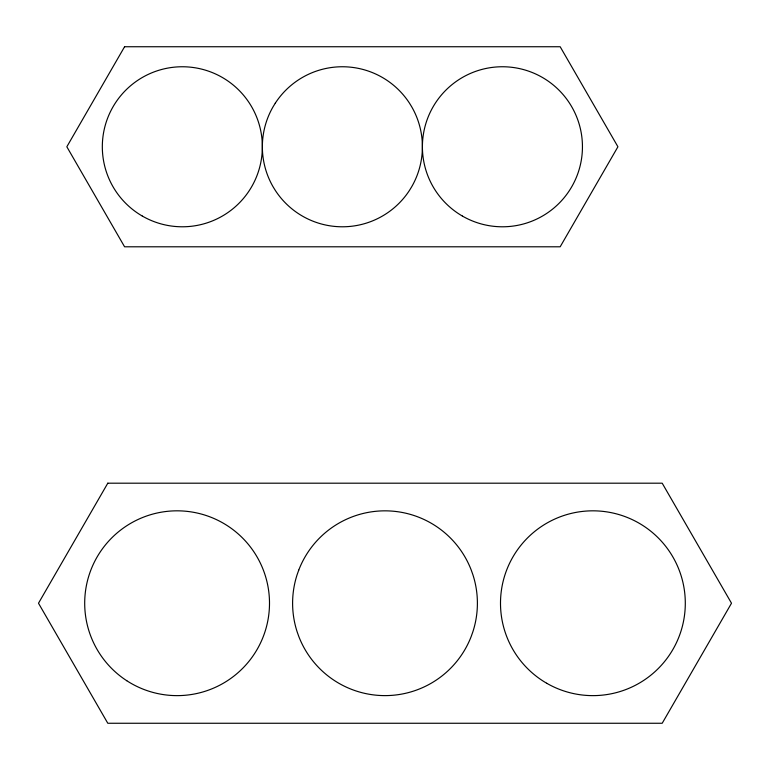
<?xml version="1.0" encoding="UTF-8"?>
<svg xmlns="http://www.w3.org/2000/svg" width="770" height="770" viewBox="0 0 770 770"><rect width="100%" height="100%" fill="white"/><g stroke="black" fill="none" stroke-linecap="round" stroke-linejoin="round"><path stroke-width="1.16" d="M298.741 570.118L297.124 574.67A92.4 92.4 0 0 0 297.124 631.775L298.741 636.338A92.4 92.4 0 0 0 471.259 636.338L472.876 631.775A92.4 92.4 0 0 0 472.876 574.67L471.259 570.118A92.4 92.4 0 0 0 298.741 570.118M124.586 46.739L66.836 146.772L124.586 246.795L560.175 246.795L617.925 146.772L560.175 46.739L124.586 46.739M107.8 483.194L38.5 603.228L107.8 723.261L662.2 723.261L731.5 603.228L662.2 483.194L107.8 483.194M275.275 103.19L273.081 106.761A80.022 80.022 0 0 0 273.081 186.783L275.275 190.354A80.022 80.022 0 0 0 409.496 190.354L411.681 186.783A80.022 80.022 0 0 0 411.681 106.761L409.496 103.19A80.022 80.022 0 0 0 275.275 103.19M462.414 216.072A80.022 80.022 0 0 0 582.447 146.772A80.022 80.022 0 0 0 462.414 77.472A80.022 80.022 0 0 0 462.414 216.072M142.334 216.072A80.022 80.022 0 0 0 262.358 146.772A80.022 80.022 0 0 0 142.334 77.472A80.022 80.022 0 0 0 142.334 216.072M126.771 680.719A92.4 92.4 0 0 0 269.375 608.059A92.4 92.4 0 0 0 135.154 520.895A92.4 92.4 0 0 0 126.771 680.719M546.7 683.25A92.4 92.4 0 0 0 685.3 603.228A92.4 92.4 0 0 0 546.7 523.205A92.4 92.4 0 0 0 546.7 683.25"/></g></svg>
